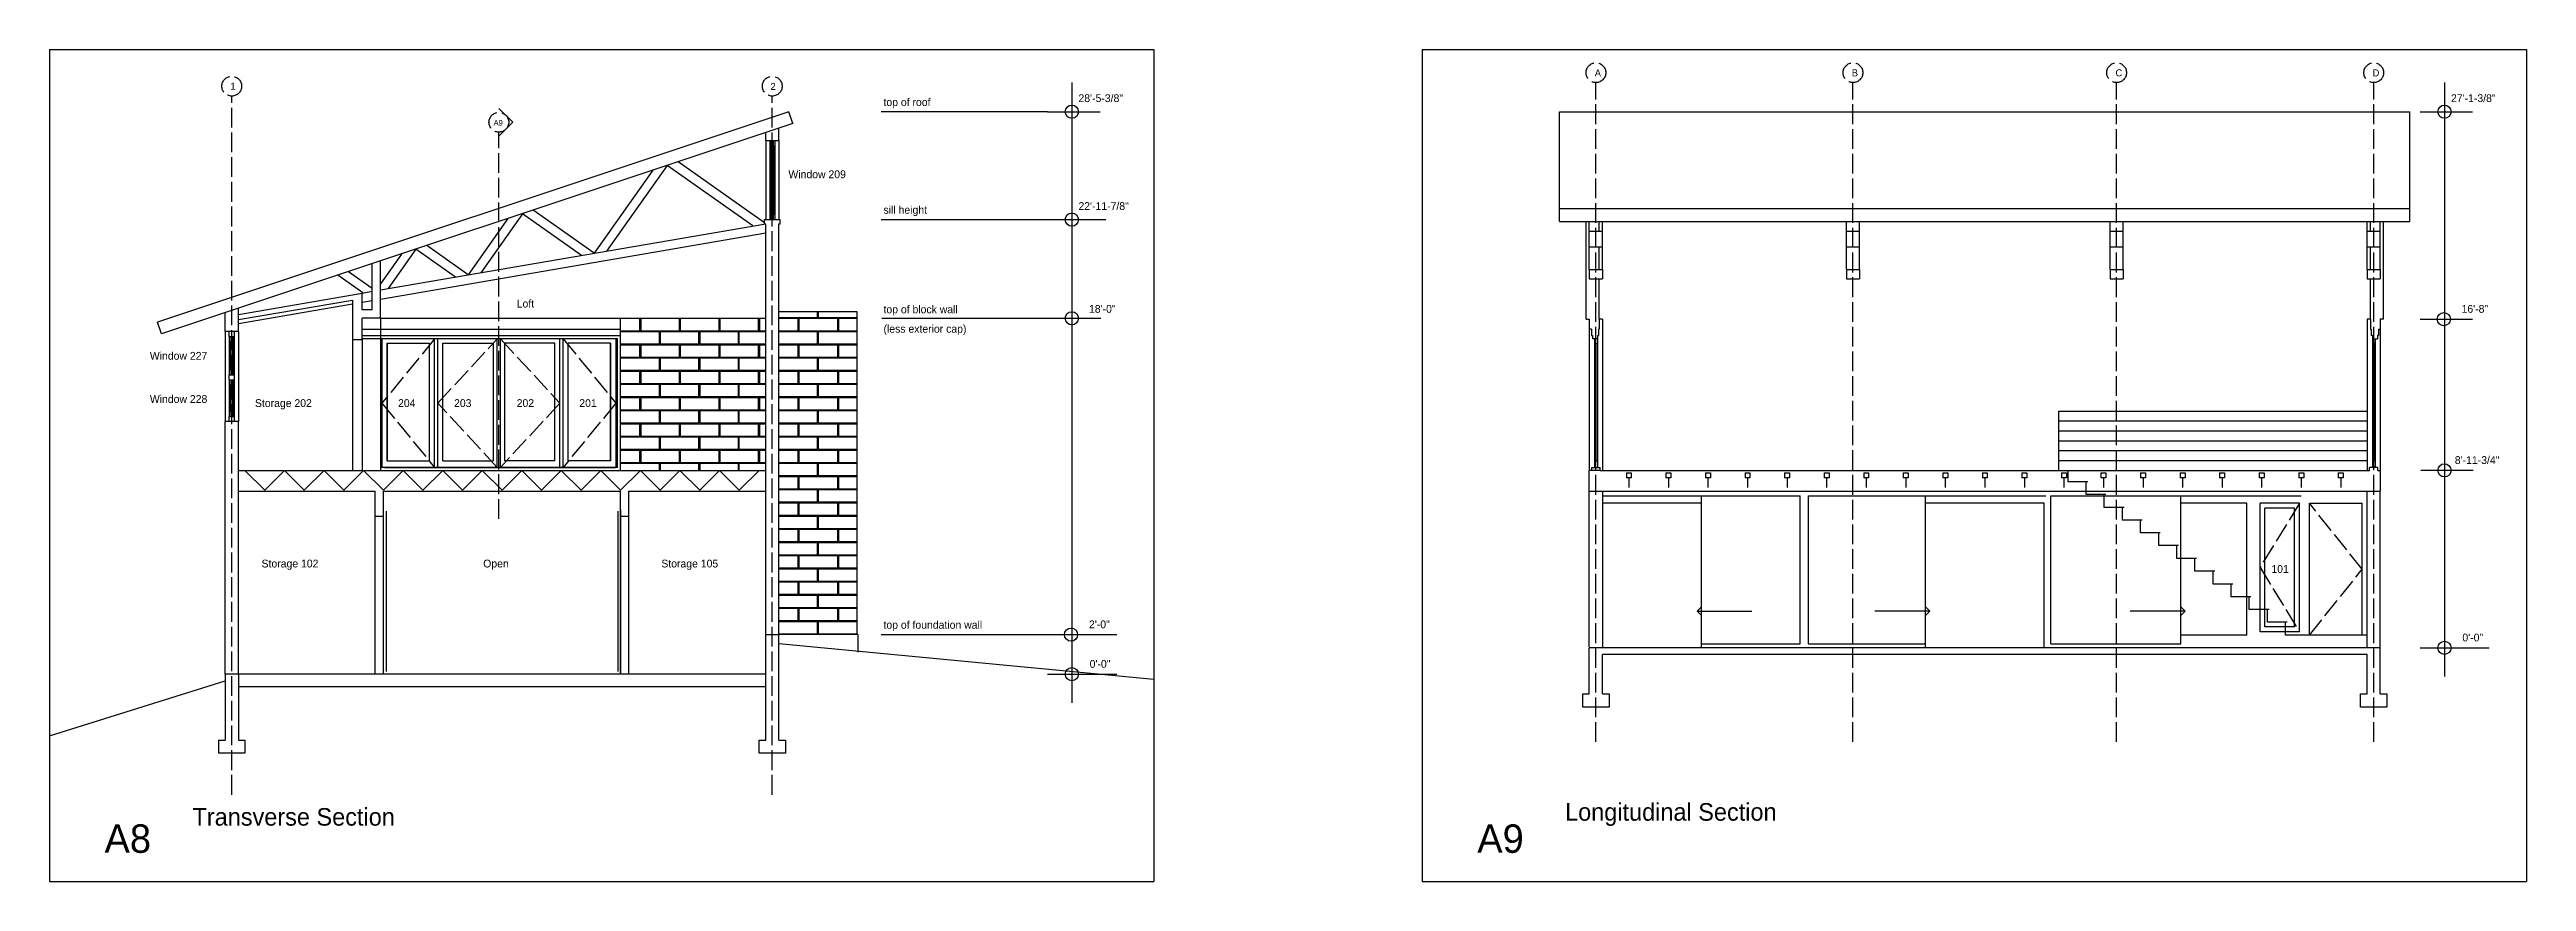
# Model space of a CAD drawing. Header units: inches. Extents: x 1267 to 6358, y -2516 to 4336.
# Drawn here: x 3805 to 5308, y -509 to -4 of the extents above; entities that cross this region are included whole.
import ezdxf

# ---------------------------------------------------------------- set-up
doc = ezdxf.new("R2010")
doc.units = ezdxf.units.IN
doc.header["$MEASUREMENT"] = 0
doc.linetypes.add('ACAD_ISO02W100', pattern=[15, 12, -3])
for name, color, linetype in [('blocks', 251, 'Continuous'), ('const', 7, 'Continuous'), ('e1', 7, 'Continuous'), ('e2', 251, 'Continuous'), ('glass', 172, 'Continuous'), ('glassSwing', 172, 'ACAD_ISO02W100'), ('grid', 252, 'ACAD_ISO02W100'), ('stairs', 140, 'Continuous'), ('walls', 7, 'Continuous')]:
    doc.layers.add(name, color=color, linetype=linetype)

msp = doc.modelspace()

# ---------------------------------------------------------------- linework, layer by layer
for p, q in [((3804.6, -4.1), (3804.6, -509.1)), ((3804.6, -4.1), (4474.8, -4.1)), ((4474.8, -4.1), (4474.8, -509.1)), ((4637.6, -4.1), (4637.6, -509.1)), ((4637.6, -4.1), (5307.7, -4.1)), ((5307.7, -4.1), (5307.7, -509.1)), ((4239.2, -359.3), (4247.2, -359.3)), ((3804.6, -509.1), (4474.8, -509.1)), ((4637.6, -509.1), (5307.7, -509.1))]:
    msp.add_line(p, q)
at = {"layer": 'blocks'}
for p, q in [((4270.7, -166.8), (4270.7, -163.3)), ((4271.2, -166.8), (4271.2, -163.3)), ((4151.2, -174.8), (4162.9, -174.8)), ((4151.2, -175.3), (4174.7, -175.3)), ((4162.9, -174.8), (4162.9, -167.3)), ((4163.4, -167.3), (4163.4, -174.8)), ((4163.4, -174.8), (4186.9, -174.8)), ((4174.7, -182.8), (4174.7, -175.3)), ((4175.2, -175.3), (4175.2, -182.8)), ((4175.2, -175.3), (4198.7, -175.3)), ((4186.9, -174.8), (4186.9, -167.3)), ((4187.4, -167.3), (4187.4, -174.8)), ((4187.4, -174.8), (4210.9, -174.8)), ((4198.7, -182.8), (4198.7, -175.3)), ((4199.2, -175.3), (4222.7, -175.3)), ((4199.2, -175.3), (4199.2, -182.8)), ((4210.9, -174.8), (4210.9, -167.3)), ((4211.4, -167.3), (4211.4, -174.8)), ((4211.4, -174.8), (4234.9, -174.8)), ((4222.7, -182.8), (4222.7, -175.3)), ((4223.2, -182.8), (4223.2, -175.3)), ((4223.2, -175.3), (4239.2, -175.3)), ((4234.9, -174.8), (4234.9, -167.3)), ((4235.4, -167.3), (4235.4, -174.8)), ((4235.4, -174.8), (4239.2, -174.8)), ((4247.2, -166.8), (4270.7, -166.8)), ((4247.2, -167.3), (4258.9, -167.3)), ((4247.2, -174.8), (4258.9, -174.8)), ((4247.2, -175.3), (4270.7, -175.3)), ((4258.9, -174.8), (4258.9, -167.3)), ((4259.4, -167.3), (4259.4, -174.8)), ((4259.4, -167.3), (4282.9, -167.3)), ((4259.4, -174.8), (4282.9, -174.8)), ((4270.7, -182.8), (4270.7, -175.3)), ((4271.2, -166.8), (4294.7, -166.8)), ((4271.2, -182.8), (4271.2, -175.3)), ((4271.2, -175.3), (4294.7, -175.3)), ((4282.9, -174.8), (4282.9, -167.3)), ((4283.4, -167.3), (4283.4, -174.8)), ((4283.4, -167.3), (4294.7, -167.3)), ((4283.4, -174.8), (4294.7, -174.8)), ((4151.2, -182.8), (4174.7, -182.8)), ((4151.2, -183.3), (4162.9, -183.3)), ((4151.2, -190.8), (4162.9, -190.8)), ((4151.2, -191.3), (4174.7, -191.3)), ((4162.9, -190.8), (4162.9, -183.3)), ((4163.4, -183.3), (4163.4, -190.8)), ((4163.4, -183.3), (4186.9, -183.3)), ((4163.4, -190.8), (4186.9, -190.8)), ((4174.7, -198.8), (4174.7, -191.3)), ((4175.2, -182.8), (4198.7, -182.8)), ((4175.2, -191.3), (4175.2, -198.8)), ((4175.2, -191.3), (4198.7, -191.3)), ((4186.9, -190.8), (4186.9, -183.3)), ((4187.4, -183.3), (4210.9, -183.3)), ((4187.4, -183.3), (4187.4, -190.8)), ((4187.4, -190.8), (4210.9, -190.8)), ((4198.7, -198.8), (4198.7, -191.3)), ((4199.2, -182.8), (4222.7, -182.8)), ((4199.2, -191.3), (4222.7, -191.3)), ((4199.2, -191.3), (4199.2, -198.8)), ((4210.9, -190.8), (4210.9, -183.3)), ((4211.4, -183.3), (4234.9, -183.3)), ((4211.4, -183.3), (4211.4, -190.8)), ((4211.4, -190.8), (4234.9, -190.8)), ((4222.7, -198.8), (4222.7, -191.3)), ((4223.2, -182.8), (4239.2, -182.8)), ((4223.2, -198.8), (4223.2, -191.3)), ((4223.2, -191.3), (4239.2, -191.3)), ((4234.9, -190.8), (4234.9, -183.3)), ((4235.4, -183.3), (4239.2, -183.3)), ((4235.4, -183.3), (4235.4, -190.8)), ((4235.4, -190.8), (4239.2, -190.8)), ((4247.2, -182.8), (4270.7, -182.8)), ((4247.2, -183.3), (4258.9, -183.3)), ((4247.2, -190.8), (4258.9, -190.8)), ((4247.2, -191.3), (4270.7, -191.3)), ((4258.9, -190.8), (4258.9, -183.3)), ((4259.4, -183.3), (4282.9, -183.3)), ((4259.4, -183.3), (4259.4, -190.8)), ((4259.4, -190.8), (4282.9, -190.8)), ((4270.7, -198.8), (4270.7, -191.3)), ((4271.2, -182.8), (4294.7, -182.8)), ((4271.2, -198.8), (4271.2, -191.3)), ((4271.2, -191.3), (4294.7, -191.3)), ((4282.9, -190.8), (4282.9, -183.3)), ((4283.4, -183.3), (4283.4, -190.8)), ((4283.4, -183.3), (4294.7, -183.3)), ((4283.4, -190.8), (4294.7, -190.8)), ((4151.2, -198.8), (4174.7, -198.8)), ((4151.2, -199.3), (4162.9, -199.3)), ((4151.2, -206.8), (4162.9, -206.8)), ((4151.2, -207.3), (4174.7, -207.3)), ((4162.9, -206.8), (4162.9, -199.3)), ((4163.4, -199.3), (4186.9, -199.3)), ((4163.4, -199.3), (4163.4, -206.8)), ((4163.4, -206.8), (4186.9, -206.8)), ((4174.7, -214.8), (4174.7, -207.3)), ((4175.2, -198.8), (4198.7, -198.8)), ((4175.2, -207.3), (4198.7, -207.3)), ((4175.2, -207.3), (4175.2, -214.8)), ((4186.9, -206.8), (4186.9, -199.3)), ((4187.4, -199.3), (4210.9, -199.3)), ((4187.4, -199.3), (4187.4, -206.8)), ((4187.4, -206.8), (4210.9, -206.8)), ((4198.7, -214.8), (4198.7, -207.3)), ((4199.2, -198.8), (4222.7, -198.8)), ((4199.2, -207.3), (4222.7, -207.3)), ((4199.2, -207.3), (4199.2, -214.8)), ((4210.9, -206.8), (4210.9, -199.3)), ((4211.4, -199.3), (4234.9, -199.3)), ((4211.4, -199.3), (4211.4, -206.8)), ((4211.4, -206.8), (4234.9, -206.8)), ((4222.7, -214.8), (4222.7, -207.3)), ((4223.2, -198.8), (4239.2, -198.8)), ((4223.2, -207.3), (4239.2, -207.3)), ((4223.2, -214.8), (4223.2, -207.3)), ((4234.9, -206.8), (4234.9, -199.3)), ((4235.4, -199.3), (4239.2, -199.3)), ((4235.4, -199.3), (4235.4, -206.8)), ((4235.4, -206.8), (4239.2, -206.8)), ((4247.2, -198.8), (4270.7, -198.8)), ((4247.2, -199.3), (4258.9, -199.3)), ((4247.2, -206.8), (4258.9, -206.8)), ((4247.2, -207.3), (4270.7, -207.3)), ((4258.9, -206.8), (4258.9, -199.3)), ((4259.4, -199.3), (4282.9, -199.3)), ((4259.4, -199.3), (4259.4, -206.8)), ((4259.4, -206.8), (4282.9, -206.8)), ((4270.7, -214.8), (4270.7, -207.3)), ((4271.2, -198.8), (4294.7, -198.8)), ((4271.2, -207.3), (4294.7, -207.3)), ((4271.2, -214.8), (4271.2, -207.3)), ((4282.9, -206.8), (4282.9, -199.3)), ((4283.4, -199.3), (4294.7, -199.3)), ((4283.4, -199.3), (4283.4, -206.8)), ((4283.4, -206.8), (4294.7, -206.8)), ((4151.2, -214.8), (4174.7, -214.8)), ((4151.2, -215.3), (4162.9, -215.3)), ((4151.2, -222.8), (4162.9, -222.8)), ((4151.2, -223.3), (4174.7, -223.3)), ((4162.9, -222.8), (4162.9, -215.3)), ((4163.4, -215.3), (4163.4, -222.8)), ((4163.4, -215.3), (4186.9, -215.3)), ((4163.4, -222.8), (4186.9, -222.8)), ((4174.7, -230.8), (4174.7, -223.3)), ((4175.2, -214.8), (4198.7, -214.8)), ((4175.2, -223.3), (4175.2, -230.8)), ((4175.2, -223.3), (4198.7, -223.3)), ((4186.9, -222.8), (4186.9, -215.3)), ((4187.4, -215.3), (4210.9, -215.3)), ((4187.4, -215.3), (4187.4, -222.8)), ((4187.4, -222.8), (4210.9, -222.8)), ((4198.7, -230.8), (4198.7, -223.3)), ((4199.2, -214.8), (4222.7, -214.8)), ((4199.2, -223.3), (4222.7, -223.3)), ((4199.2, -223.3), (4199.2, -230.8)), ((4210.9, -222.8), (4210.9, -215.3)), ((4211.4, -215.3), (4234.9, -215.3)), ((4211.4, -215.3), (4211.4, -222.8)), ((4211.4, -222.8), (4234.9, -222.8)), ((4222.7, -230.8), (4222.7, -223.3)), ((4223.2, -214.8), (4239.2, -214.8)), ((4223.2, -230.8), (4223.2, -223.3)), ((4223.2, -223.3), (4239.2, -223.3)), ((4234.9, -222.8), (4234.9, -215.3)), ((4235.4, -215.3), (4239.2, -215.3)), ((4235.4, -215.3), (4235.4, -222.8)), ((4235.4, -222.8), (4239.2, -222.8)), ((4247.2, -214.8), (4270.7, -214.8)), ((4247.2, -215.3), (4258.9, -215.3)), ((4247.2, -222.8), (4258.9, -222.8)), ((4247.2, -223.3), (4270.7, -223.3)), ((4258.9, -222.8), (4258.9, -215.3)), ((4259.4, -215.3), (4282.9, -215.3)), ((4259.4, -215.3), (4259.4, -222.8)), ((4259.4, -222.8), (4282.9, -222.8)), ((4270.7, -230.8), (4270.7, -223.3)), ((4271.2, -214.8), (4294.7, -214.8)), ((4271.2, -230.8), (4271.2, -223.3)), ((4271.2, -223.3), (4294.7, -223.3)), ((4282.9, -222.8), (4282.9, -215.3)), ((4283.4, -215.3), (4283.4, -222.8)), ((4283.4, -215.3), (4294.7, -215.3)), ((4283.4, -222.8), (4294.7, -222.8)), ((4151.2, -230.8), (4174.7, -230.8)), ((4151.2, -231.3), (4162.9, -231.3)), ((4151.2, -238.8), (4162.9, -238.8)), ((4151.2, -239.3), (4174.7, -239.3)), ((4162.9, -238.8), (4162.9, -231.3)), ((4163.4, -231.3), (4163.4, -238.8)), ((4163.4, -231.3), (4186.9, -231.3)), ((4163.4, -238.8), (4186.9, -238.8)), ((4174.7, -246.8), (4174.7, -239.3)), ((4175.2, -230.8), (4198.7, -230.8)), ((4175.2, -239.3), (4175.2, -246.8)), ((4175.2, -239.3), (4198.7, -239.3)), ((4186.9, -238.8), (4186.9, -231.3)), ((4187.4, -231.3), (4210.9, -231.3)), ((4187.4, -231.3), (4187.4, -238.8)), ((4187.4, -238.8), (4210.9, -238.8)), ((4198.7, -246.8), (4198.7, -239.3)), ((4199.2, -230.8), (4222.7, -230.8)), ((4199.2, -239.3), (4222.7, -239.3)), ((4199.2, -239.3), (4199.2, -246.8)), ((4210.9, -238.8), (4210.9, -231.3)), ((4211.4, -231.3), (4234.9, -231.3)), ((4211.4, -231.3), (4211.4, -238.8)), ((4211.4, -238.8), (4234.9, -238.8)), ((4222.7, -246.8), (4222.7, -239.3)), ((4223.2, -230.8), (4239.2, -230.8)), ((4223.2, -246.8), (4223.2, -239.3)), ((4223.2, -239.3), (4239.2, -239.3)), ((4234.9, -238.8), (4234.9, -231.3)), ((4235.4, -231.3), (4239.2, -231.3)), ((4235.4, -231.3), (4235.4, -238.8)), ((4235.4, -238.8), (4239.2, -238.8)), ((4247.2, -230.8), (4270.7, -230.8)), ((4247.2, -231.3), (4258.9, -231.3)), ((4247.2, -238.8), (4258.9, -238.8)), ((4247.2, -239.3), (4270.7, -239.3)), ((4258.9, -238.8), (4258.9, -231.3)), ((4259.4, -231.3), (4282.9, -231.3)), ((4259.4, -231.3), (4259.4, -238.8)), ((4259.4, -238.8), (4282.9, -238.8)), ((4270.7, -246.8), (4270.7, -239.3)), ((4271.2, -230.8), (4294.7, -230.8)), ((4271.2, -246.8), (4271.2, -239.3)), ((4271.2, -239.3), (4294.7, -239.3)), ((4282.9, -238.8), (4282.9, -231.3)), ((4283.4, -231.3), (4283.4, -238.8)), ((4283.4, -231.3), (4294.7, -231.3)), ((4283.4, -238.8), (4294.7, -238.8)), ((4151.2, -246.8), (4174.7, -246.8)), ((4151.2, -247.3), (4162.9, -247.3)), ((4151.2, -254.8), (4162.9, -254.8)), ((4151.2, -255.3), (4174.7, -255.3)), ((4162.9, -254.8), (4162.9, -247.3)), ((4163.4, -247.3), (4163.4, -254.8)), ((4163.4, -247.3), (4186.9, -247.3)), ((4163.4, -254.8), (4186.9, -254.8)), ((4174.7, -259.6), (4174.7, -255.3)), ((4175.2, -246.8), (4198.7, -246.8)), ((4175.2, -255.3), (4198.7, -255.3)), ((4175.2, -255.3), (4175.2, -259.6)), ((4186.9, -254.8), (4186.9, -247.3)), ((4187.4, -247.3), (4187.4, -254.8)), ((4187.4, -247.3), (4210.9, -247.3)), ((4187.4, -254.8), (4210.9, -254.8)), ((4198.7, -259.6), (4198.7, -255.3)), ((4199.2, -246.8), (4222.7, -246.8)), ((4199.2, -255.3), (4222.7, -255.3)), ((4199.2, -255.3), (4199.2, -259.6)), ((4210.9, -254.8), (4210.9, -247.3)), ((4211.4, -247.3), (4211.4, -254.8)), ((4211.4, -247.3), (4234.9, -247.3)), ((4211.4, -254.8), (4234.9, -254.8)), ((4222.7, -259.6), (4222.7, -255.3)), ((4223.2, -246.8), (4239.2, -246.8)), ((4223.2, -255.3), (4239.2, -255.3)), ((4223.2, -259.6), (4223.2, -255.3)), ((4234.9, -254.8), (4234.9, -247.3)), ((4235.4, -247.3), (4239.2, -247.3)), ((4235.4, -247.3), (4235.4, -254.8)), ((4235.4, -254.8), (4239.2, -254.8)), ((4247.2, -246.8), (4270.7, -246.8)), ((4247.2, -247.3), (4258.9, -247.3)), ((4247.2, -254.8), (4258.9, -254.8)), ((4247.2, -255.3), (4270.7, -255.3)), ((4258.9, -254.8), (4258.9, -247.3)), ((4259.4, -247.3), (4259.4, -254.8)), ((4259.4, -247.3), (4282.9, -247.3)), ((4259.4, -254.8), (4282.9, -254.8)), ((4270.7, -262.8), (4270.7, -255.3)), ((4271.2, -246.8), (4294.7, -246.8)), ((4271.2, -255.3), (4294.7, -255.3)), ((4271.2, -262.8), (4271.2, -255.3)), ((4282.9, -254.8), (4282.9, -247.3)), ((4283.4, -247.3), (4283.4, -254.8)), ((4283.4, -247.3), (4294.7, -247.3)), ((4283.4, -254.8), (4294.7, -254.8)), ((4247.2, -262.8), (4270.7, -262.8)), ((4247.2, -263.3), (4258.9, -263.3)), ((4258.9, -270.8), (4258.9, -263.3)), ((4259.4, -263.3), (4282.9, -263.3)), ((4259.4, -263.3), (4259.4, -270.8)), ((4271.2, -262.8), (4294.7, -262.8)), ((4282.9, -270.8), (4282.9, -263.3)), ((4283.4, -263.3), (4283.4, -270.8)), ((4283.4, -263.3), (4294.7, -263.3)), ((4247.2, -270.8), (4258.9, -270.8)), ((4247.2, -271.3), (4270.7, -271.3)), ((4247.2, -278.8), (4270.7, -278.8)), ((4247.2, -279.3), (4258.9, -279.3)), ((4258.9, -286.8), (4258.9, -279.3)), ((4259.4, -270.8), (4282.9, -270.8)), ((4259.4, -279.3), (4282.9, -279.3)), ((4259.4, -279.3), (4259.4, -286.8)), ((4270.7, -278.8), (4270.7, -271.3)), ((4271.2, -271.3), (4294.7, -271.3)), ((4271.2, -278.8), (4271.2, -271.3)), ((4271.2, -278.8), (4294.7, -278.8)), ((4282.9, -286.8), (4282.9, -279.3)), ((4283.4, -270.8), (4294.7, -270.8)), ((4283.4, -279.3), (4283.4, -286.8)), ((4283.4, -279.3), (4294.7, -279.3)), ((4247.2, -286.8), (4258.9, -286.8)), ((4247.2, -287.3), (4270.7, -287.3)), ((4247.2, -294.8), (4270.7, -294.8)), ((4247.2, -295.3), (4258.9, -295.3)), ((4258.9, -302.8), (4258.9, -295.3)), ((4259.4, -286.8), (4282.9, -286.8)), ((4259.4, -295.3), (4282.9, -295.3)), ((4259.4, -295.3), (4259.4, -302.8)), ((4270.7, -294.8), (4270.7, -287.3)), ((4271.2, -294.8), (4271.2, -287.3)), ((4271.2, -287.3), (4294.7, -287.3)), ((4271.2, -294.8), (4294.7, -294.8)), ((4282.9, -302.8), (4282.9, -295.3)), ((4283.4, -286.8), (4294.7, -286.8)), ((4283.4, -295.3), (4283.4, -302.8)), ((4283.4, -295.3), (4294.7, -295.3)), ((4247.2, -302.8), (4258.9, -302.8)), ((4247.2, -303.3), (4270.7, -303.3)), ((4247.2, -310.8), (4270.7, -310.8)), ((4247.2, -311.3), (4258.9, -311.3)), ((4258.9, -318.8), (4258.9, -311.3)), ((4259.4, -302.8), (4282.9, -302.8)), ((4259.4, -311.3), (4282.9, -311.3)), ((4259.4, -311.3), (4259.4, -318.8)), ((4270.7, -310.8), (4270.7, -303.3)), ((4271.2, -310.8), (4271.2, -303.3)), ((4271.2, -303.3), (4294.7, -303.3)), ((4271.2, -310.8), (4294.7, -310.8)), ((4282.9, -318.8), (4282.9, -311.3)), ((4283.4, -302.8), (4294.7, -302.8)), ((4283.4, -311.3), (4283.4, -318.8)), ((4283.4, -311.3), (4294.7, -311.3)), ((4247.2, -318.8), (4258.9, -318.8)), ((4247.2, -319.3), (4270.7, -319.3)), ((4247.2, -326.8), (4270.7, -326.8)), ((4247.2, -327.3), (4258.9, -327.3)), ((4258.9, -334.8), (4258.9, -327.3)), ((4259.4, -318.8), (4282.9, -318.8)), ((4259.4, -327.3), (4282.9, -327.3)), ((4259.4, -327.3), (4259.4, -334.8)), ((4270.7, -326.8), (4270.7, -319.3)), ((4271.2, -326.8), (4271.2, -319.3)), ((4271.2, -319.3), (4294.7, -319.3)), ((4271.2, -326.8), (4294.7, -326.8)), ((4282.9, -334.8), (4282.9, -327.3)), ((4283.4, -318.8), (4294.7, -318.8)), ((4283.4, -327.3), (4294.7, -327.3)), ((4283.4, -327.3), (4283.4, -334.8)), ((4247.2, -334.8), (4258.9, -334.8)), ((4247.2, -335.3), (4270.7, -335.3)), ((4247.2, -342.8), (4270.7, -342.8)), ((4247.2, -343.3), (4258.9, -343.3)), ((4258.9, -350.8), (4258.9, -343.3)), ((4259.4, -334.8), (4282.9, -334.8)), ((4259.4, -343.3), (4259.4, -350.8)), ((4259.4, -343.3), (4282.9, -343.3)), ((4270.7, -342.8), (4270.7, -335.3)), ((4271.2, -342.8), (4271.2, -335.3)), ((4271.2, -335.3), (4294.7, -335.3)), ((4271.2, -342.8), (4294.7, -342.8)), ((4282.9, -350.8), (4282.9, -343.3)), ((4283.4, -334.8), (4294.7, -334.8)), ((4283.4, -343.3), (4283.4, -350.8)), ((4283.4, -343.3), (4294.7, -343.3)), ((4247.2, -350.8), (4258.9, -350.8)), ((4247.2, -351.3), (4270.7, -351.3)), ((4247.2, -358.8), (4270.7, -358.8)), ((4259.4, -350.8), (4282.9, -350.8)), ((4270.7, -358.8), (4270.7, -351.3)), ((4271.2, -358.8), (4271.2, -351.3)), ((4271.2, -351.3), (4294.7, -351.3)), ((4271.2, -358.8), (4294.7, -358.8)), ((4283.4, -350.8), (4294.7, -350.8))]:
    msp.add_line(p, q, dxfattribs=at)
at = {"layer": 'e1'}
for p, q in [((3988.4, -180.3), (3988.4, -259.6)), ((3994.4, -179.8), (3994.4, -259.6)), ((4151.2, -259.6), (4151.2, -167.2)), ((4747, -275.1), (4867, -275.1)), ((4807, -364.8), (4807, -275.1)), ((4867, -364.8), (4867, -275.1)), ((4872, -275.1), (5016, -275.1)), ((4872, -364.8), (4872, -275.1)), ((4943, -364.8), (4943, -275.1)), ((5019, -275.1), (5171, -275.1)), ((5019, -364.8), (5019, -275.1)), ((5098, -364.8), (5098, -275.1)), ((4002.2, -383.3), (4002.2, -287.3)), ((4007.2, -383.3), (4007.2, -287.3)), ((4151.2, -383.3), (4151.2, -287.3)), ((4156.2, -383.3), (4156.2, -287.3)), ((4807, -364.8), (4867, -364.8)), ((4872, -364.8), (4943, -364.8)), ((5019, -364.8), (5098, -364.8))]:
    msp.add_line(p, q, dxfattribs=at)
at = {"layer": 'e2'}
for p, q in [((4425, -24.2), (4425, -400.7)), ((5257.9, -24.2), (5257.9, -384.7)), ((4410.2, -41.9), (4309.3, -41.9)), ((4410.2, -41.9), (4442.1, -41.9)), ((5243.2, -41.9), (5275, -41.9)), ((4239.2, -59.4), (4239.2, -107.4)), ((4239.2, -60), (4239.2, -63)), ((4241.7, -59.4), (4241.7, -107.4)), ((4244.7, -59.4), (4244.7, -107.4)), ((4247.2, -59.4), (4247.2, -107.4)), ((4179.5, -74.5), (4142.7, -126.5)), ((4231.5, -111.2), (4179.5, -74.5)), ((4238.4, -109.4), (4186, -72.3)), ((4242.3, -62.4), (4242.3, -104.4)), ((4244, -62.4), (4244, -104.4)), ((4170.7, -77.4), (4135.1, -127.8)), ((4091.6, -103.8), (4066.3, -139.6)), ((4127.4, -129.1), (4091.6, -103.8)), ((4135.1, -127.8), (4098.1, -101.6)), ((4005.4, -150.1), (4239.2, -109.9)), ((4005.4, -155.7), (4239.2, -115.5)), ((4082.8, -106.7), (4058.6, -140.9)), ((4309.3, -107.4), (4445.7, -107.4)), ((4739, -114.5), (4739, -108.6)), ((4747, -114.5), (4747, -108.6)), ((4895, -114.5), (4895, -108.6)), ((4903, -114.5), (4903, -108.6)), ((5055, -114.5), (5055, -108.6)), ((5063, -114.5), (5063, -108.6)), ((5211, -114.5), (5211, -108.6)), ((5219, -114.5), (5219, -108.6)), ((4018.2, -128.3), (4005.4, -146.3)), ((4027, -125.3), (4010.1, -149.3)), ((4050.9, -142.3), (4027, -125.3)), ((4058.6, -140.9), (4033.5, -123.2)), ((4739, -137.7), (4739, -124)), ((4747, -137.7), (4747, -124)), ((4895, -137.7), (4895, -124)), ((4903, -137.7), (4903, -124)), ((5055, -137.7), (5055, -124)), ((5063, -137.7), (5063, -124)), ((5211, -137.7), (5211, -124)), ((5219, -137.7), (5219, -124)), ((3994.7, -151.9), (3979.5, -141.2)), ((4000.4, -149.2), (3986, -139)), ((3919.2, -170.5), (3988.4, -158.6)), ((3994.4, -152), (4000.4, -150.9)), ((3994.4, -157.5), (4000.4, -156.5)), ((4294.7, -163.3), (4247.2, -163.3)), ((4294.7, -358.8), (4294.7, -163.3)), ((3911.2, -175.3), (3911.2, -229.9)), ((3913.7, -178.3), (3913.7, -201.6)), ((3916.7, -178.3), (3916.7, -201.6)), ((3919.2, -175.3), (3919.2, -229.9)), ((3994.4, -173.8), (4151.2, -173.8)), ((3994.4, -177.8), (4151.2, -177.8)), ((4149.2, -179.8), (3994.4, -179.8)), ((4005.4, -167.2), (4239.2, -167.2)), ((4005.4, -167.2), (4005.4, -259.6)), ((4006.3, -179.8), (4006.3, -257.8)), ((4038.3, -257.8), (4038.3, -179.8)), ((4040.3, -257.8), (4040.3, -179.8)), ((4076.3, -257.8), (4076.3, -179.8)), ((4078.3, -257.8), (4078.3, -179.8)), ((4114.3, -257.8), (4114.3, -179.8)), ((4116.3, -257.8), (4116.3, -179.8)), ((4148.3, -179.8), (4148.3, -257.8)), ((4149.2, -257.8), (4149.2, -179.8)), ((4309.7, -167.3), (4442.5, -167.3)), ((4739, -173.8), (4739, -259.6)), ((4747, -167.8), (4745, -167.8)), ((4747, -167.8), (4747, -259.6)), ((5211, -167.8), (5211, -259.6)), ((5213, -167.8), (5211, -167.8)), ((5219, -173.8), (5219, -259.6)), ((5243.2, -167.8), (5275, -167.8)), ((3914.3, -181.3), (3914.3, -198.6)), ((3916, -181.3), (3916, -198.6)), ((4009.5, -253.8), (4009.5, -182.3)), ((4009.5, -182.3), (4009.5, -253.8)), ((4009.5, -182.3), (4035.3, -182.3)), ((4035.3, -253.8), (4035.3, -182.3)), ((4043.3, -182.3), (4073.8, -182.3)), ((4043.3, -253.8), (4043.3, -182.3)), ((4073.8, -182.3), (4073.8, -253.8)), ((4080.8, -182.3), (4080.8, -253.8)), ((4111.3, -182.3), (4080.8, -182.3)), ((4111.3, -253.8), (4111.3, -182.3)), ((4119.3, -253.8), (4119.3, -182.3)), ((4145, -182.3), (4119.3, -182.3)), ((4145, -182.3), (4145, -253.8)), ((4145, -253.8), (4145, -182.3)), ((4742.2, -182.3), (4742.2, -253.8)), ((4743.9, -182.3), (4743.9, -253.8)), ((5214.2, -182.3), (5214.2, -253.8)), ((5215.9, -182.3), (5215.9, -253.8)), ((3913.7, -204.6), (3913.7, -226.9)), ((3914.3, -207.6), (3914.3, -223.9)), ((3916, -207.6), (3916, -223.9)), ((3916.7, -204.6), (3916.7, -226.9)), ((4009.5, -253.8), (4035.3, -253.8)), ((4043.3, -253.8), (4073.8, -253.8)), ((4111.3, -253.8), (4080.8, -253.8)), ((4145, -253.8), (4119.3, -253.8)), ((3923.2, -259.6), (3935.2, -271.6)), ((3935.2, -271.6), (3947.2, -259.6)), ((3947.2, -259.6), (3959.2, -271.6)), ((3959.2, -271.6), (3971.2, -259.6)), ((3971.2, -259.6), (3983.2, -271.6)), ((3983.2, -271.6), (3995.2, -259.6)), ((3995.2, -259.6), (4007.2, -271.6)), ((4149.2, -257.8), (4005.4, -257.8)), ((4007.2, -271.6), (4019.2, -259.6)), ((4008, -257.8), (4148, -257.8)), ((4019.2, -259.6), (4031.2, -271.6)), ((4031.2, -271.6), (4043.2, -259.6)), ((4043.2, -259.6), (4055.2, -271.6)), ((4055.2, -271.6), (4067.2, -259.6)), ((4067.2, -259.6), (4079.2, -271.6)), ((4079.2, -271.6), (4091.2, -259.6)), ((4091.2, -259.6), (4103.2, -271.6)), ((4103.2, -271.6), (4115.2, -259.6)), ((4115.2, -259.6), (4127.2, -271.6)), ((4127.2, -271.6), (4139.2, -259.6)), ((4139.2, -259.6), (4151.2, -271.6)), ((4151.2, -271.6), (4163.2, -259.6)), ((4163.2, -259.6), (4175.2, -271.6)), ((4175.2, -271.6), (4187.2, -259.6)), ((4187.2, -259.6), (4199.2, -271.6)), ((4199.2, -271.6), (4211.2, -259.6)), ((4211.2, -259.6), (4223.2, -271.6)), ((4223.2, -271.6), (4235.2, -259.6)), ((5243.6, -259.5), (5275.4, -259.5)), ((4739, -366.8), (4739, -272.3)), ((4747, -272.3), (4747, -367.3)), ((4807, -279.6), (4747, -279.6)), ((4807, -367.3), (4807, -279.6)), ((5015, -279.6), (4943, -279.6)), ((4943, -367.3), (4943, -279.6)), ((5015, -367.3), (5015, -279.6)), ((5138, -279.6), (5098, -279.6)), ((5098, -359.6), (5098, -279.6)), ((5138, -359.6), (5138, -279.6)), ((5146, -357.6), (5146, -279.6)), ((5170, -279.6), (5146, -279.6)), ((5149, -354.6), (5149, -282.6)), ((5167, -282.6), (5149, -282.6)), ((5167, -354.6), (5167, -282.6)), ((5170, -357.6), (5170, -279.6)), ((5176, -359.6), (5176, -279.6)), ((5176, -279.6), (5208, -279.6)), ((5208, -359.6), (5208, -279.6)), ((5211, -367.3), (5211, -272.3)), ((5219, -367.3), (5219, -272.3)), ((4295.2, -359.3), (4247.2, -359.3)), ((4295.2, -359.3), (4295.2, -369.9)), ((4309.3, -359.3), (4452.2, -359.3)), ((5138, -359.6), (5098, -359.6)), ((5170, -357.6), (5146, -357.6)), ((5167, -354.6), (5149, -354.6)), ((5243.2, -367.3), (5285.1, -367.3)), ((4410.2, -383.3), (4452.2, -383.3))]:
    msp.add_line(p, q, dxfattribs=at)
for centre in [(4425, -41.9), (5257.9, -41.9), (4425, -107.4), (4425, -167.3), (5257.5, -167.8), (5257.9, -259.6), (4424.5, -359.3), (5257.9, -367.3), (4425, -383.3)]:
    msp.add_circle(centre, 4, dxfattribs=at)
at = {"layer": 'glass'}
for p, q in [((4243.2, -62.4), (4243.2, -104.4)), ((3915.2, -181.3), (3915.2, -198.6)), ((4743, -182.3), (4743, -253.8)), ((5215, -182.3), (5215, -253.8)), ((3915.2, -207.6), (3915.2, -223.9))]:
    msp.add_line(p, q, dxfattribs=at)
at = {"layer": 'glassSwing'}
for p, q in [((4038.3, -179.8), (4006.3, -218.8)), ((4040.3, -218.8), (4076.3, -179.8)), ((4078.3, -179.8), (4114.3, -218.8)), ((4116.3, -179.8), (4148.3, -218.8)), ((4006.3, -218.8), (4038.3, -257.8)), ((4076.3, -257.8), (4040.3, -218.8)), ((4114.3, -218.8), (4078.3, -257.8)), ((4148.3, -218.8), (4116.3, -257.8)), ((5170, -279.6), (5146, -318.6)), ((5208, -319.6), (5176, -279.6)), ((5146, -318.6), (5170, -357.6)), ((5176, -359.6), (5208, -319.6))]:
    msp.add_line(p, q, dxfattribs=at)
at = {"layer": 'grid'}
for p, q in [((4743, -424.4), (4743, -24.2)), ((4899, -424.4), (4899, -24.2)), ((5059, -424.4), (5059, -24.2)), ((5215, -424.4), (5215, -24.2)), ((3915.2, -456.5), (3915.2, -32.4)), ((4243.2, -456.5), (4243.2, -32.4)), ((4077.3, -289), (4077.3, -54.3))]:
    msp.add_line(p, q, dxfattribs=at)
for centre in [(4743, -18.2), (4899, -18.2), (5059, -18.2), (5215, -18.2), (3915.2, -26.4), (4243.2, -26.4), (4077.3, -48.3)]:
    msp.add_circle(centre, 6, dxfattribs=at)
at = {"layer": 'stairs'}
for p, q in [((5024, -223.6), (5211, -223.6)), ((5024, -259.6), (5024, -223.6)), ((5024, -229.6), (5211, -229.6)), ((5024, -235.6), (5211, -235.6)), ((5024, -241.6), (5211, -241.6)), ((5024, -247.6), (5211, -247.6)), ((5024, -253.6), (5211, -253.6)), ((5029.5, -266.6), (5029.5, -259.6)), ((5041.5, -266.6), (5029.5, -266.6)), ((5040.5, -274.3), (5040.5, -266.6)), ((5052.5, -274.3), (5040.5, -274.3)), ((5051.5, -282.1), (5051.5, -274.3)), ((5063.5, -282.1), (5051.5, -282.1)), ((5062.5, -289.8), (5062.5, -282.1)), ((5074.5, -289.8), (5062.5, -289.8)), ((5073.5, -297.6), (5073.5, -289.8)), ((5085.5, -297.6), (5073.5, -297.6)), ((5084.5, -305.3), (5084.5, -297.6)), ((5096.5, -305.3), (5084.5, -305.3)), ((5095.5, -313.1), (5095.5, -305.3)), ((5107.5, -313.1), (5095.5, -313.1)), ((5106.5, -320.8), (5106.5, -313.1)), ((5118.5, -320.8), (5106.5, -320.8)), ((5117.5, -328.6), (5117.5, -320.8)), ((5129.5, -328.6), (5117.5, -328.6)), ((5128.5, -336.3), (5128.5, -328.6)), ((4804.4, -345), (4807, -342.4)), ((4804.4, -345), (4837.7, -345)), ((4804.4, -345), (4807, -347.7)), ((4945.6, -345), (4912.3, -345)), ((4945.6, -345), (4943, -342.4)), ((4945.6, -345), (4943, -347.7)), ((5100.6, -345), (5067.3, -345)), ((5100.6, -345), (5098, -342.4)), ((5100.6, -345), (5098, -347.7)), ((5140.5, -336.3), (5128.5, -336.3)), ((5139.5, -344.1), (5139.5, -336.3)), ((5151.5, -344.1), (5139.5, -344.1)), ((5150.5, -351.8), (5150.5, -344.1)), ((5162.5, -351.8), (5150.5, -351.8)), ((5161.5, -359.6), (5161.5, -351.8)), ((5211, -359.6), (5161.5, -359.6))]:
    msp.add_line(p, q, dxfattribs=at)
at = {"layer": 'walls'}
for p, q in [((4253.2, -41.9), (3870.2, -169.6)), ((4077.3, -39.9), (4085.8, -48.3)), ((4255.6, -49.1), (4253.2, -41.9)), ((4721, -41.9), (5237, -41.9)), ((4721, -108.6), (4721, -41.9)), ((5237, -108.6), (5237, -41.9)), ((4255.6, -49.1), (3872.6, -176.8)), ((4077.3, -56.8), (4085.8, -48.3)), ((4239.2, -59.4), (4239.2, -54.6)), ((4239.2, -59.4), (4247.2, -59.4)), ((4241.7, -59.4), (4244.7, -59.4)), ((4242.3, -62.4), (4242.3, -59.4)), ((4244, -62.4), (4244, -59.4)), ((4247.2, -59.4), (4247.2, -51.9)), ((4242.3, -62.4), (4244, -62.4)), ((4244, -104.4), (4242.3, -104.4)), ((4242.3, -107.4), (4242.3, -104.4)), ((4244, -107.4), (4244, -104.4)), ((4721, -100.6), (5237, -100.6)), ((4238.4, -107.4), (4247.9, -107.4)), ((4238.4, -109.9), (4238.4, -107.4)), ((4238.4, -109.9), (4239.2, -109.9)), ((4239.2, -359.3), (4239.2, -109.9)), ((4247.2, -359.3), (4247.2, -109.9)), ((4247.2, -109.9), (4247.9, -109.9)), ((4247.9, -109.9), (4247.9, -107.4)), ((4721, -108.6), (5237, -108.6)), ((4737, -167.8), (4737, -108.6)), ((4739, -124), (4739, -114.5)), ((4739, -114.5), (4747, -114.5)), ((4745, -114.5), (4745, -108.6)), ((4747, -124), (4747, -114.5)), ((4895, -114.5), (4903, -114.5)), ((4895, -124), (4895, -114.5)), ((4903, -124), (4903, -114.5)), ((5055, -114.5), (5063, -114.5)), ((5055, -124), (5055, -114.5)), ((5063, -124), (5063, -114.5)), ((5211, -114.5), (5219, -114.5)), ((5211, -124), (5211, -114.5)), ((5213, -114.5), (5213, -108.6)), ((5219, -124), (5219, -114.5)), ((5221, -167.8), (5221, -108.6)), ((4000.4, -162.2), (4000.4, -134.2)), ((4005.4, -167.2), (4005.4, -132.5)), ((4739, -124), (4747, -124)), ((4745, -137.7), (4745, -124)), ((4895, -124), (4903, -124)), ((5055, -124), (5063, -124)), ((5211, -124), (5219, -124)), ((5213, -137.7), (5213, -124)), ((4739, -137.7), (4739, -143.3)), ((4739, -137.7), (4747, -137.7)), ((4739, -143.3), (4747, -143.3)), ((4745, -167.8), (4745, -143.3)), ((4747, -137.7), (4747, -143.3)), ((4895, -137.7), (4903, -137.7)), ((4895, -137.7), (4895, -143.3)), ((4895, -143.3), (4903, -143.3)), ((4903, -137.7), (4903, -143.3)), ((5055, -137.7), (5063, -137.7)), ((5055, -137.7), (5055, -143.3)), ((5055, -143.3), (5063, -143.3)), ((5063, -137.7), (5063, -143.3)), ((5211, -137.7), (5219, -137.7)), ((5211, -137.7), (5211, -143.3)), ((5211, -143.3), (5219, -143.3)), ((5213, -167.8), (5213, -143.3)), ((5219, -137.7), (5219, -143.3)), ((3911.2, -175.3), (3911.2, -163.9)), ((3919.2, -164.9), (3994.4, -152)), ((3919.2, -168), (3988.4, -156.3)), ((3919.2, -175.3), (3919.2, -161.3)), ((3988.4, -156.3), (3988.4, -180.3)), ((3994.4, -162.2), (3994.4, -152)), ((4000.4, -162.2), (3994.4, -162.2)), ((3872.6, -176.8), (3870.2, -169.6)), ((3919.2, -175.3), (3911.2, -175.3)), ((3913.7, -178.3), (3913.7, -175.3)), ((3913.7, -178.3), (3916.7, -178.3)), ((3914.3, -181.3), (3914.3, -178.3)), ((3916, -181.3), (3916, -178.3)), ((3916.7, -175.3), (3916.7, -178.3)), ((3994.4, -180.3), (3988.4, -180.3)), ((3994.4, -180.3), (3994.4, -167.2)), ((4005.4, -167.2), (3994.4, -167.2)), ((4737, -167.8), (4739, -167.8)), ((4739, -167.8), (4739, -173.8)), ((4740.3, -173.8), (4739, -173.8)), ((4740.3, -173.8), (4740.3, -177.8)), ((4740.3, -177.8), (4740.9, -177.8)), ((4740.9, -177.8), (4740.9, -179.8)), ((4743.9, -179.8), (4740.9, -179.8)), ((4742.2, -179.8), (4742.2, -182.3)), ((4743.9, -177.8), (4744.5, -177.8)), ((4743.9, -177.8), (4743.9, -179.8)), ((4743.9, -179.8), (4743.9, -182.3)), ((4744.5, -173.8), (4744.5, -177.8)), ((4745, -173.8), (4744.5, -173.8)), ((4745, -167.8), (4745, -173.8)), ((5213, -167.8), (5213, -173.8)), ((5213, -173.8), (5213.5, -173.8)), ((5213.5, -173.8), (5213.5, -177.8)), ((5214.2, -177.8), (5213.5, -177.8)), ((5214.2, -177.8), (5214.2, -179.8)), ((5214.2, -179.8), (5217.2, -179.8)), ((5214.2, -179.8), (5214.2, -182.3)), ((5215.9, -179.8), (5215.9, -182.3)), ((5217.2, -177.8), (5217.2, -179.8)), ((5217.8, -177.8), (5217.2, -177.8)), ((5217.8, -173.8), (5219, -173.8)), ((5217.8, -173.8), (5217.8, -177.8)), ((5219, -167.8), (5219, -173.8)), ((5221, -167.8), (5219, -167.8)), ((3914.3, -181.3), (3916, -181.3)), ((4742.2, -182.3), (4743.9, -182.3)), ((5215.9, -182.3), (5214.2, -182.3)), ((3913.7, -204.6), (3913.7, -201.6)), ((3913.7, -201.6), (3916.7, -201.6)), ((3913.7, -204.6), (3916.7, -204.6)), ((3914.3, -201.6), (3914.3, -198.6)), ((3916, -198.6), (3914.3, -198.6)), ((3914.3, -207.6), (3914.3, -204.6)), ((3914.3, -207.6), (3916, -207.6)), ((3916, -201.6), (3916, -198.6)), ((3916, -207.6), (3916, -204.6)), ((3916.7, -201.6), (3916.7, -204.6)), ((3914.3, -226.9), (3914.3, -223.9)), ((3916, -223.9), (3914.3, -223.9)), ((3916, -226.9), (3916, -223.9)), ((3911.2, -383.3), (3911.2, -229.9)), ((3919.2, -229.9), (3911.2, -229.9)), ((3913.7, -229.9), (3913.7, -226.9)), ((3913.7, -226.9), (3916.7, -226.9)), ((3916.7, -226.9), (3916.7, -229.9)), ((3919.2, -383.3), (3919.2, -229.9)), ((4743.9, -253.8), (4742.2, -253.8)), ((4742.2, -253.8), (4742.2, -257.8)), ((4742.2, -253.8), (4743.9, -253.8)), ((4743.9, -253.8), (4743.9, -257.8)), ((5215.9, -253.8), (5214.2, -253.8)), ((5214.2, -253.8), (5215.9, -253.8)), ((5214.2, -253.8), (5214.2, -257.8)), ((5215.9, -253.8), (5215.9, -257.8)), ((3919.2, -259.6), (4239.2, -259.6)), ((4739, -272.3), (4739, -259.6)), ((4745.5, -259.6), (4739, -259.6)), ((4740.5, -259.6), (4740.5, -257.8)), ((4740.5, -257.8), (4745.5, -257.8)), ((4745.5, -259.6), (4745.5, -257.8)), ((4745.5, -259.6), (5212.5, -259.6)), ((4761.5, -261.1), (4761.5, -264.1)), ((4761.5, -261.1), (4764.5, -261.1)), ((4764.5, -264.1), (4761.5, -264.1)), ((4763, -264.1), (4763, -270.1)), ((4764.5, -261.1), (4764.5, -264.1)), ((4785.5, -261.1), (4785.5, -264.1)), ((4785.5, -261.1), (4788.5, -261.1)), ((4788.5, -264.1), (4785.5, -264.1)), ((4787, -264.1), (4787, -270.1)), ((4788.5, -261.1), (4788.5, -264.1)), ((4809.5, -261.1), (4809.5, -264.1)), ((4809.5, -261.1), (4812.5, -261.1)), ((4812.5, -264.1), (4809.5, -264.1)), ((4811, -264.1), (4811, -270.1)), ((4812.5, -261.1), (4812.5, -264.1)), ((4833.5, -261.1), (4833.5, -264.1)), ((4833.5, -261.1), (4836.5, -261.1)), ((4836.5, -264.1), (4833.5, -264.1)), ((4835, -264.1), (4835, -270.1)), ((4836.5, -261.1), (4836.5, -264.1)), ((4857.5, -261.1), (4857.5, -264.1)), ((4857.5, -261.1), (4860.5, -261.1)), ((4860.5, -264.1), (4857.5, -264.1)), ((4859, -264.1), (4859, -270.1)), ((4860.5, -261.1), (4860.5, -264.1)), ((4881.5, -261.1), (4881.5, -264.1)), ((4881.5, -261.1), (4884.5, -261.1)), ((4884.5, -264.1), (4881.5, -264.1)), ((4883, -264.1), (4883, -270.1)), ((4884.5, -261.1), (4884.5, -264.1)), ((4905.5, -261.1), (4905.5, -264.1)), ((4905.5, -261.1), (4908.5, -261.1)), ((4908.5, -264.1), (4905.5, -264.1)), ((4907, -264.1), (4907, -270.1)), ((4908.5, -261.1), (4908.5, -264.1)), ((4929.5, -261.1), (4929.5, -264.1)), ((4929.5, -261.1), (4932.5, -261.1)), ((4932.5, -264.1), (4929.5, -264.1)), ((4931, -264.1), (4931, -270.1)), ((4932.5, -261.1), (4932.5, -264.1)), ((4953.5, -261.1), (4953.5, -264.1)), ((4953.5, -261.1), (4956.5, -261.1)), ((4956.5, -264.1), (4953.5, -264.1)), ((4955, -264.1), (4955, -270.1)), ((4956.5, -261.1), (4956.5, -264.1)), ((4977.5, -261.1), (4977.5, -264.1)), ((4977.5, -261.1), (4980.5, -261.1)), ((4980.5, -264.1), (4977.5, -264.1)), ((4979, -264.1), (4979, -270.1)), ((4980.5, -261.1), (4980.5, -264.1)), ((5001.5, -261.1), (5001.5, -264.1)), ((5001.5, -261.1), (5004.5, -261.1)), ((5004.5, -264.1), (5001.5, -264.1)), ((5003, -264.1), (5003, -270.1)), ((5004.5, -261.1), (5004.5, -264.1)), ((5025.5, -261.1), (5025.5, -264.1)), ((5025.5, -261.1), (5028.5, -261.1)), ((5028.5, -264.1), (5025.5, -264.1)), ((5027, -264.1), (5027, -270.1)), ((5028.5, -261.1), (5028.5, -264.1)), ((5049.5, -261.1), (5049.5, -264.1)), ((5049.5, -261.1), (5052.5, -261.1)), ((5052.5, -264.1), (5049.5, -264.1)), ((5051, -264.1), (5051, -270.1)), ((5052.5, -261.1), (5052.5, -264.1)), ((5073.5, -261.1), (5073.5, -264.1)), ((5073.5, -261.1), (5076.5, -261.1)), ((5076.5, -264.1), (5073.5, -264.1)), ((5075, -264.1), (5075, -270.1)), ((5076.5, -261.1), (5076.5, -264.1)), ((5097.5, -261.1), (5097.5, -264.1)), ((5097.5, -261.1), (5100.5, -261.1)), ((5100.5, -264.1), (5097.5, -264.1)), ((5099, -264.1), (5099, -270.1)), ((5100.5, -261.1), (5100.5, -264.1)), ((5121.5, -261.1), (5121.5, -264.1)), ((5121.5, -261.1), (5124.5, -261.1)), ((5124.5, -264.1), (5121.5, -264.1)), ((5123, -264.1), (5123, -270.1)), ((5124.5, -261.1), (5124.5, -264.1)), ((5145.5, -261.1), (5145.5, -264.1)), ((5145.5, -261.1), (5148.5, -261.1)), ((5148.5, -264.1), (5145.5, -264.1)), ((5147, -264.1), (5147, -270.1)), ((5148.5, -261.1), (5148.5, -264.1)), ((5169.5, -261.1), (5169.5, -264.1)), ((5169.5, -261.1), (5172.5, -261.1)), ((5172.5, -264.1), (5169.5, -264.1)), ((5171, -264.1), (5171, -270.1)), ((5172.5, -261.1), (5172.5, -264.1)), ((5193.5, -261.1), (5193.5, -264.1)), ((5193.5, -261.1), (5196.5, -261.1)), ((5196.5, -264.1), (5193.5, -264.1)), ((5195, -264.1), (5195, -270.1)), ((5196.5, -261.1), (5196.5, -264.1)), ((5212.5, -259.6), (5212.5, -257.8)), ((5217.5, -257.8), (5212.5, -257.8)), ((5217.5, -259.6), (5217.5, -257.8)), ((5217.5, -259.6), (5219, -259.6)), ((5219, -259.6), (5219, -272.3)), ((3919.2, -272.3), (4002.2, -272.3)), ((4002.2, -287.3), (4002.2, -272.3)), ((4007.2, -287.3), (4007.2, -272.3)), ((4007.2, -272.3), (4151.2, -272.3)), ((4009, -284.4), (4009, -381.6)), ((4149.4, -284.4), (4149.4, -381.6)), ((4151.2, -287.3), (4151.2, -272.3)), ((4151.2, -283.3), (4151.2, -383.3)), ((4156.2, -287.3), (4156.2, -272.3)), ((4156.2, -272.3), (4239.2, -272.3)), ((4739, -272.3), (5219, -272.3)), ((4002.2, -287.3), (4007.2, -287.3)), ((4151.2, -287.3), (4156.2, -287.3)), ((4239.2, -423.3), (4239.2, -359.3)), ((4247.2, -423.3), (4247.2, -359.3)), ((4247.2, -364.7), (4474.8, -386.4)), ((4739, -395.3), (4739, -367.3)), ((5219, -367.3), (4739, -367.3)), ((4747, -395.3), (4747, -371.3)), ((5211, -371.3), (4747, -371.3)), ((5211, -395.3), (5211, -371.3)), ((5219, -395.3), (5219, -367.3)), ((3804.6, -420.8), (3911.2, -387.3)), ((4239.2, -383.3), (3911.2, -383.3)), ((3911.2, -383.3), (3911.2, -402.8)), ((3911.2, -386.1), (3911.2, -423.3)), ((3919.2, -383.3), (3919.2, -423.3)), ((3919.2, -390.8), (4239.2, -390.8)), ((4735, -403.3), (4735, -395.3)), ((4735, -395.3), (4739, -395.3)), ((4751, -403.3), (4735, -403.3)), ((4747, -395.3), (4751, -395.3)), ((4751, -395.3), (4751, -403.3)), ((5207, -395.3), (5211, -395.3)), ((5207, -403.3), (5207, -395.3)), ((5223, -403.3), (5207, -403.3)), ((5219, -395.3), (5223, -395.3)), ((5223, -395.3), (5223, -403.3)), ((3907.2, -423.3), (3911.2, -423.3)), ((3907.2, -423.3), (3907.2, -431.3)), ((3911.2, -431.3), (3907.2, -431.3)), ((3923.2, -431.3), (3907.2, -431.3)), ((3919.2, -423.3), (3923.2, -423.3)), ((3923.2, -423.3), (3923.2, -431.3)), ((4235.2, -431.3), (4235.2, -423.3)), ((4235.2, -423.3), (4239.2, -423.3)), ((4251.2, -431.3), (4235.2, -431.3)), ((4247.2, -423.3), (4251.2, -423.3)), ((4251.2, -423.3), (4251.2, -431.3))]:
    msp.add_line(p, q, dxfattribs=at)

# ---------------------------------------------------------------- texts
at = {"layer": 'const', "attachment_point": 1}
for s, insert, char_height, width in [('1', (3914.4, -24.3), 4.26, 1625.197), ('2', (4242.1, -24.4), 4.26, 1625.197), ('A', (4742.3, -16.2), 4.26, 1625.197), ('B', (4898.3, -16.2), 4.26, 1625.197), ('C', (5058.3, -16.2), 4.26, 1625.197), ('D', (5214.3, -16.2), 4.26, 1625.197), ('top of roof', (4310.7, -33.7), 4.736, 1805.775), ('28\'-5-3/8"', (4429, -31.3), 4.74, 1805.775), ('27\'-1-3/8"', (5261.9, -31.3), 4.74, 1805.775), ('A9', (4074.1, -46.9), 3.41, 1300.158), ('Window 209', (4253, -77.5), 4.74, 1805.775), ('sill height', (4310.7, -99.1), 4.736, 1805.775), ('22\'-11-7/8"', (4429, -96.8), 4.736, 1805.775), ('Loft', (4088.1, -156), 4.74, 1805.775), ('top of block wall', (4310.7, -159.5), 4.736, 1805.775), ('18\'-0"', (4435.4, -159.2), 4.74, 1805.775), ('16\'-8"', (5268.3, -159.2), 4.74, 1805.775), ('(less exterior cap)', (4310.7, -171.3), 4.736, 1805.775), ('Window 227', (3865.5, -187.7), 4.74, 1805.775), ('Window 228', (3865.5, -213.9), 4.74, 1805.775), ('Storage 202', (3929.3, -216.4), 4.736, 1805.775), ('204', (4016.1, -216.4), 4.74, 1805.775), ('203', (4050.1, -216.4), 4.74, 1805.775), ('202', (4088.1, -216.4), 4.74, 1805.775), ('201', (4126.1, -216.4), 4.74, 1805.775), ('8\'-11-3/4"', (5264.2, -251), 4.74, 1805.775), ('Storage 102', (3933.3, -313.8), 4.736, 1805.775), ('Open', (4067.8, -313.8), 4.74, 1805.775), ('Storage 105', (4175.9, -313.8), 4.736, 1805.775), ('101', (5152.9, -317.1), 4.74, 1805.775), ('top of foundation wall', (4310.7, -351), 4.736, 1805.775), ('2\'-0"', (4435.4, -350.7), 4.74, 1805.775), ('0\'-0"', (5268.8, -358.7), 4.74, 1805.775), ('0\'-0"', (4435.8, -374.7), 4.74, 1805.775), ('Transverse Section', (3891.4, -464.6), 10.656, 4062.993), ('Longitudinal Section', (4724.3, -461.6), 10.656, 4062.993), ('A8', (3838, -474.5), 17.26, 6582.049), ('A9', (4671, -474.5), 17.26, 6582.049)]:
    msp.add_mtext(s, dxfattribs=dict(at, insert=insert, char_height=char_height, width=width))

doc.saveas('drawing.dxf')
